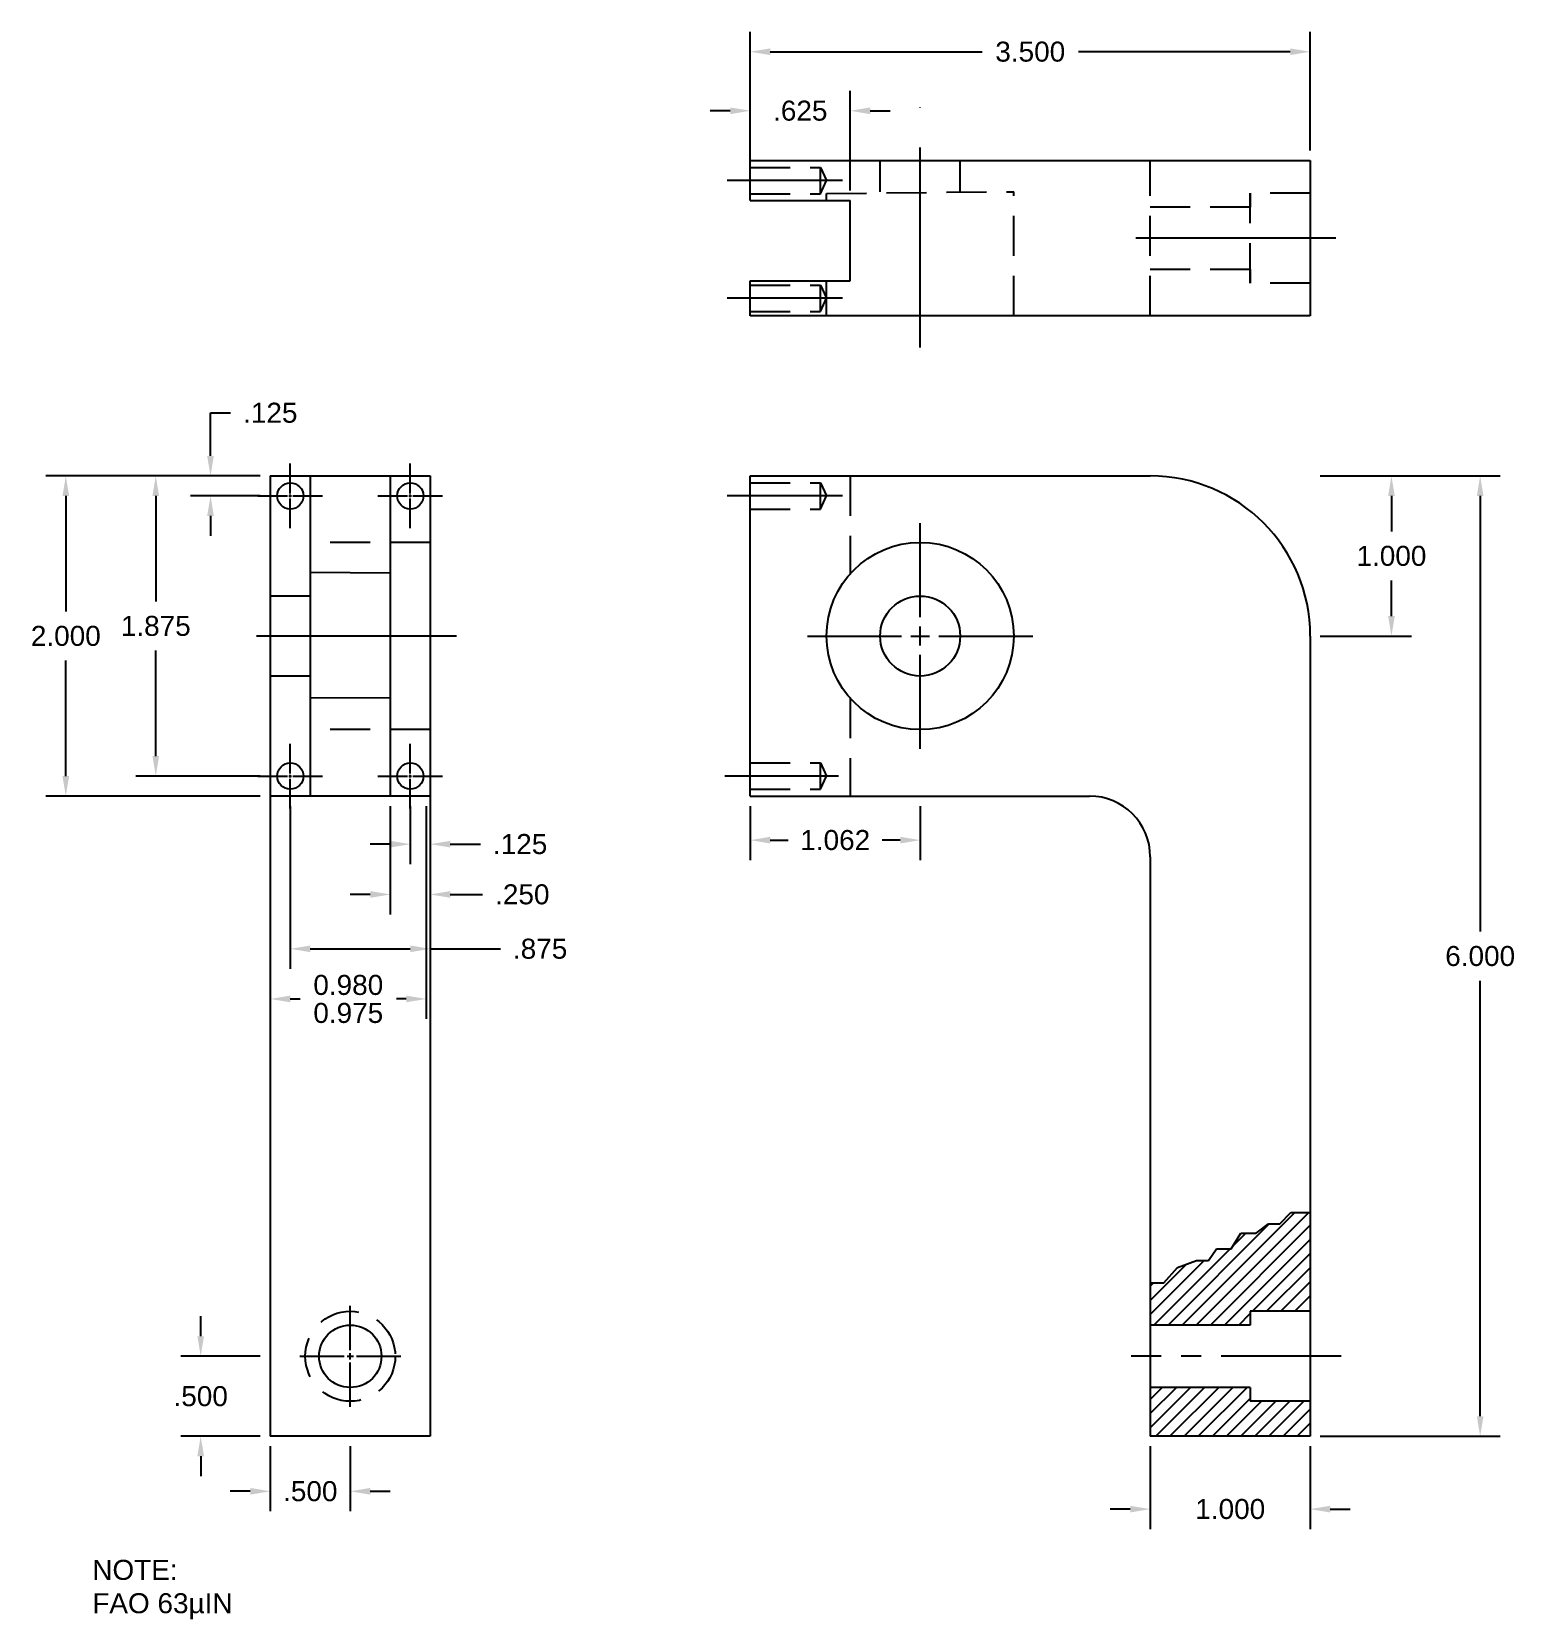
# Model space of a CAD drawing. Header units: inches. Extents: x 8.94 to 18.21, y 13.32 to 23.24.
import ezdxf

# ---------------------------------------------------------------- set-up
doc = ezdxf.new("R2010")
doc.units = ezdxf.units.IN
doc.header["$MEASUREMENT"] = 0
for name, pattern in [('CENTER', [2, 1.25, -0.25, 0.25, -0.25]), ('CENTER2', [1.125, 0.75, -0.125, 0.125, -0.125]), ('HIDDEN', [0.375, 0.25, -0.125])]:
    doc.linetypes.add(name, pattern=pattern)
for name, color, linetype in [('CENTER LINE', 1, 'CENTER'), ('DIMENSION', 5, 'Continuous'), ('HIDEEN', 4, 'HIDDEN'), ('OBJECT', 252, 'Continuous')]:
    doc.layers.add(name, color=color, linetype=linetype)
doc.styles.get("Standard").update_dxf_attribs({"font": 'arial.ttf'})
doc.dimstyles.new('3 PLACES', dxfattribs={"dimtxt": 0.125, "dimasz": 0.125, "dimexe": 0.125, "dimexo": 0.0625, "dimgap": 0.09, "dimtad": 0, "dimtih": 1, "dimtoh": 1, "dimdec": 3, "dimzin": 4, "dimdsep": 46, "dimtxsty": 'Standard', "dimcen": 0.125, "dimadec": 0, "dimazin": 0, "dimtfac": 1, "dimtdec": 3, "dimtofl": 0, "dimtmove": 0, "dimatfit": 3, "dimfxl": 1, "dimtolj": 1, "dimtzin": 0, "dimarcsym": 0})
doc.dimstyles.new('LIMITS 3 PLACES', dxfattribs={"dimtxt": 0.125, "dimasz": 0.125, "dimexe": 0.125, "dimexo": 0.0625, "dimgap": 0.09, "dimtad": 0, "dimtih": 1, "dimtoh": 1, "dimdec": 3, "dimzin": 4, "dimdsep": 46, "dimtxsty": 'Standard', "dimcen": 0.125, "dimadec": 0, "dimazin": 0, "dimlim": 1, "dimtp": 0.005, "dimtfac": 1, "dimtdec": 3, "dimtofl": 0, "dimtmove": 0, "dimatfit": 3, "dimfxl": 1, "dimtolj": 1, "dimtzin": 0, "dimarcsym": 0})

# ---------------------------------------------------------------- blocks, each defined once
blk = doc.blocks.new('*U1')
at = {"layer": 'CENTER LINE', "color": 0, "linetype": 'CENTER2', "transparency": 16777216}
for p, q in [((0, 0.117), (0, 0.705)), ((-0.705, 0), (-0.117, 0)), ((0.117, 0), (0.705, 0)), ((0, -0.705), (0, -0.117))]:
    blk.add_line(p, q, dxfattribs=at)
at = {"layer": 'CENTER LINE', "color": 0, "linetype": 'Continuous', "transparency": 16777216}
for p, q in [((-0.0585, 0), (0.0585, 0)), ((0, -0.0585), (0, 0.0585))]:
    blk.add_line(p, q, dxfattribs=at)
blk = doc.blocks.new('*U2')
at = {"layer": 'CENTER LINE', "color": 0, "linetype": 'CENTER2', "transparency": 16777216}
for p, q in [((0, 0.0164), (0, 0.202)), ((-0.202, 0), (-0.0164, 0)), ((0.0164, 0), (0.202, 0)), ((0, -0.202), (0, -0.0164))]:
    blk.add_line(p, q, dxfattribs=at)
at = {"layer": 'CENTER LINE', "color": 0, "linetype": 'Continuous', "transparency": 16777216}
for p, q in [((-0.0082, 0), (0.0082, 0)), ((0, -0.0082), (0, 0.0082))]:
    blk.add_line(p, q, dxfattribs=at)
blk = doc.blocks.new('*U3')
at = {"layer": 'CENTER LINE', "color": 0, "linetype": 'CENTER2', "transparency": 16777216}
for p, q in [((0, 0.0164), (0, 0.202)), ((-0.202, 0), (-0.0164, 0)), ((0.0164, 0), (0.202, 0)), ((0, -0.202), (0, -0.0164))]:
    blk.add_line(p, q, dxfattribs=at)
at = {"layer": 'CENTER LINE', "color": 0, "linetype": 'Continuous', "transparency": 16777216}
for p, q in [((-0.0082, 0), (0.0082, 0)), ((0, -0.0082), (0, 0.0082))]:
    blk.add_line(p, q, dxfattribs=at)
blk = doc.blocks.new('*U4')
at = {"layer": 'CENTER LINE', "color": 0, "linetype": 'CENTER2', "transparency": 16777216}
for p, q in [((0, 0.0164), (0, 0.202)), ((-0.202, 0), (-0.0164, 0)), ((0.0164, 0), (0.202, 0)), ((0, -0.202), (0, -0.0164))]:
    blk.add_line(p, q, dxfattribs=at)
at = {"layer": 'CENTER LINE', "color": 0, "linetype": 'Continuous', "transparency": 16777216}
for p, q in [((-0.0082, 0), (0.0082, 0)), ((0, -0.0082), (0, 0.0082))]:
    blk.add_line(p, q, dxfattribs=at)
blk = doc.blocks.new('*U5')
at = {"layer": 'CENTER LINE', "color": 0, "linetype": 'CENTER2', "transparency": 16777216}
for p, q in [((0, 0.0164), (0, 0.202)), ((-0.202, 0), (-0.0164, 0)), ((0.0164, 0), (0.202, 0)), ((0, -0.202), (0, -0.0164))]:
    blk.add_line(p, q, dxfattribs=at)
at = {"layer": 'CENTER LINE', "color": 0, "linetype": 'Continuous', "transparency": 16777216}
for p, q in [((-0.0082, 0), (0.0082, 0)), ((0, -0.0082), (0, 0.0082))]:
    blk.add_line(p, q, dxfattribs=at)
blk = doc.blocks.new('*U6')
at = {"layer": 'CENTER LINE', "color": 0, "linetype": 'CENTER2', "transparency": 16777216}
for p, q in [((0, 0.039), (0, 0.315)), ((-0.315, 0), (-0.039, 0)), ((0.039, 0), (0.315, 0)), ((0, -0.315), (0, -0.039))]:
    blk.add_line(p, q, dxfattribs=at)
at = {"layer": 'CENTER LINE', "color": 0, "linetype": 'Continuous', "transparency": 16777216}
for p, q in [((-0.0195, 0), (0.0195, 0)), ((0, -0.0195), (0, 0.0195))]:
    blk.add_line(p, q, dxfattribs=at)
blk = doc.blocks.new('*U7')
at = {"layer": 'CENTER LINE', "color": 0, "linetype": 'CENTER2', "transparency": 16777216}
blk.add_line((0.8803, 0), (-0.4325, 0), dxfattribs=at)
blk = doc.blocks.new('*D8')
at = {"layer": 'Defpoints', "color": 0, "transparency": 16777216}
for p in [(16.9351, 20.4673), (16.9351, 14.4673), (17.9972, 14.4673)]:
    blk.add_point(p, dxfattribs=at)
at = {"layer": 'DIMENSION', "color": 0, "lineweight": -2, "transparency": 16777216}
for p, q in [((16.9976, 20.4673), (18.1222, 20.4673)), ((17.9972, 20.3423), (17.9972, 17.6212)), ((17.9972, 14.5923), (17.9972, 17.3135)), ((16.9976, 14.4673), (18.1222, 14.4673))]:
    blk.add_line(p, q, dxfattribs=at)
at = {"layer": 'DIMENSION', "color": 0, "transparency": 16777216}
for points in [[(17.9764, 20.3423), (18.018, 20.3423), (17.9972, 20.4673)], [(17.9764, 14.5923), (18.018, 14.5923), (17.9972, 14.4673)]]:
    blk.add_solid(points, dxfattribs=at)
at = {"layer": 'DIMENSION', "color": 0, "transparency": 16777216, "insert": (17.9972, 17.4673), "char_height": 0.125, "attachment_point": 5}
blk.add_mtext('\\A1;6.000', dxfattribs=at)
blk = doc.blocks.new('*D9')
at = {"layer": 'Defpoints', "color": 0, "transparency": 16777216}
for p in [(16.9351, 20.4673), (16.9351, 19.4673), (17.4425, 19.4673)]:
    blk.add_point(p, dxfattribs=at)
at = {"layer": 'DIMENSION', "color": 0, "lineweight": -2, "transparency": 16777216}
for p, q in [((16.9976, 20.4673), (17.5675, 20.4673)), ((17.4425, 20.3423), (17.4425, 20.1212)), ((17.4425, 19.5923), (17.4425, 19.8135)), ((16.9976, 19.4673), (17.5675, 19.4673))]:
    blk.add_line(p, q, dxfattribs=at)
at = {"layer": 'DIMENSION', "color": 0, "transparency": 16777216}
for points in [[(17.4217, 20.3423), (17.4634, 20.3423), (17.4425, 20.4673)], [(17.4217, 19.5923), (17.4634, 19.5923), (17.4425, 19.4673)]]:
    blk.add_solid(points, dxfattribs=at)
at = {"layer": 'DIMENSION', "color": 0, "transparency": 16777216, "insert": (17.4425, 19.9673), "char_height": 0.125, "attachment_point": 5}
blk.add_mtext('\\A1;1.000', dxfattribs=at)
blk = doc.blocks.new('*D10')
at = {"layer": 'Defpoints', "color": 0, "transparency": 16777216}
for p in [(15.9351, 14.4673), (16.9351, 14.4673), (16.9351, 14.0123)]:
    blk.add_point(p, dxfattribs=at)
at = {"layer": 'DIMENSION', "color": 0, "lineweight": -2, "transparency": 16777216}
for p, q in [((15.9351, 14.4048), (15.9351, 13.8873)), ((16.9351, 14.4048), (16.9351, 13.8873)), ((15.8101, 14.0123), (15.6851, 14.0123)), ((17.0601, 14.0123), (17.1851, 14.0123))]:
    blk.add_line(p, q, dxfattribs=at)
at = {"layer": 'DIMENSION', "color": 0, "transparency": 16777216}
for points in [[(15.8101, 14.0331), (15.8101, 13.9915), (15.9351, 14.0123)], [(17.0601, 14.0331), (17.0601, 13.9915), (16.9351, 14.0123)]]:
    blk.add_solid(points, dxfattribs=at)
at = {"layer": 'DIMENSION', "color": 0, "transparency": 16777216, "insert": (16.4351, 14.0123), "char_height": 0.125, "attachment_point": 5}
blk.add_mtext('\\A1;1.000', dxfattribs=at)
blk = doc.blocks.new('*D11')
at = {"layer": 'Defpoints', "color": 0, "transparency": 16777216}
for p in [(13.4351, 18.4673), (14.4971, 18.4673), (14.4971, 18.1919)]:
    blk.add_point(p, dxfattribs=at)
at = {"layer": 'DIMENSION', "color": 0, "lineweight": -2, "transparency": 16777216}
for p, q in [((13.4351, 18.4048), (13.4351, 18.0669)), ((14.4971, 18.4048), (14.4971, 18.0669)), ((13.5601, 18.1919), (13.6717, 18.1919)), ((14.3721, 18.1919), (14.2605, 18.1919))]:
    blk.add_line(p, q, dxfattribs=at)
at = {"layer": 'DIMENSION', "color": 0, "transparency": 16777216}
for points in [[(13.5601, 18.2128), (13.5601, 18.1711), (13.4351, 18.1919)], [(14.3721, 18.2128), (14.3721, 18.1711), (14.4971, 18.1919)]]:
    blk.add_solid(points, dxfattribs=at)
at = {"layer": 'DIMENSION', "color": 0, "transparency": 16777216, "insert": (13.9661, 18.1919), "char_height": 0.125, "attachment_point": 5}
blk.add_mtext('\\A1;1.062', dxfattribs=at)
blk = doc.blocks.new('*D12')
at = {"layer": 'Defpoints', "color": 0, "transparency": 16777216}
for p in [(16.9351, 23.1176), (13.4351, 22.4373), (16.9351, 22.4373)]:
    blk.add_point(p, dxfattribs=at)
at = {"layer": 'DIMENSION', "color": 0, "lineweight": -2, "transparency": 16777216}
for p, q in [((13.4351, 22.4998), (13.4351, 23.2426)), ((16.9351, 22.4998), (16.9351, 23.2426)), ((13.5601, 23.1176), (14.8844, 23.1176)), ((16.8101, 23.1176), (15.4857, 23.1176))]:
    blk.add_line(p, q, dxfattribs=at)
at = {"layer": 'DIMENSION', "color": 0, "transparency": 16777216}
for points in [[(13.5601, 23.1385), (13.5601, 23.0968), (13.4351, 23.1176)], [(16.8101, 23.1385), (16.8101, 23.0968), (16.9351, 23.1176)]]:
    blk.add_solid(points, dxfattribs=at)
at = {"layer": 'DIMENSION', "color": 0, "transparency": 16777216, "insert": (15.1851, 23.1176), "char_height": 0.125, "attachment_point": 5}
blk.add_mtext('\\A1;3.500', dxfattribs=at)
blk = doc.blocks.new('*D13')
at = {"layer": 'Defpoints', "color": 0, "transparency": 16777216}
for p in [(14.0601, 22.7488), (13.4351, 22.1873), (14.0601, 22.1873)]:
    blk.add_point(p, dxfattribs=at)
at = {"layer": 'DIMENSION', "color": 0, "lineweight": -2, "transparency": 16777216}
for p, q in [((13.4351, 22.2498), (13.4351, 22.8738)), ((14.0601, 22.2498), (14.0601, 22.8738)), ((13.3101, 22.7488), (13.1851, 22.7488)), ((14.1851, 22.7488), (14.3101, 22.7488))]:
    blk.add_line(p, q, dxfattribs=at)
at = {"layer": 'DIMENSION', "color": 0, "transparency": 16777216}
for points in [[(13.3101, 22.7696), (13.3101, 22.7279), (13.4351, 22.7488)], [(14.1851, 22.7696), (14.1851, 22.7279), (14.0601, 22.7488)]]:
    blk.add_solid(points, dxfattribs=at)
at = {"layer": 'DIMENSION', "color": 0, "transparency": 16777216, "insert": (13.7476, 22.7488), "char_height": 0.125, "attachment_point": 5}
blk.add_mtext('\\A1;.625', dxfattribs=at)
blk = doc.blocks.new('*D14')
at = {"layer": 'Defpoints', "color": 0, "transparency": 16777216}
for p in [(10.4351, 20.4673), (9.1571, 18.4673), (10.4351, 18.4673)]:
    blk.add_point(p, dxfattribs=at)
at = {"layer": 'DIMENSION', "color": 0, "lineweight": -2, "transparency": 16777216}
for p, q in [((10.3726, 20.4673), (9.0321, 20.4673)), ((9.1571, 20.3423), (9.1571, 19.6212)), ((9.1571, 18.5923), (9.1571, 19.3135)), ((10.3726, 18.4673), (9.0321, 18.4673))]:
    blk.add_line(p, q, dxfattribs=at)
at = {"layer": 'DIMENSION', "color": 0, "transparency": 16777216}
for points in [[(9.1363, 20.3423), (9.178, 20.3423), (9.1571, 20.4673)], [(9.1363, 18.5923), (9.178, 18.5923), (9.1571, 18.4673)]]:
    blk.add_solid(points, dxfattribs=at)
at = {"layer": 'DIMENSION', "color": 0, "transparency": 16777216, "insert": (9.1571, 19.4673), "char_height": 0.125, "attachment_point": 5}
blk.add_mtext('\\A1;2.000', dxfattribs=at)
blk = doc.blocks.new('*D15')
at = {"layer": 'Defpoints', "color": 0, "transparency": 16777216}
for p in [(10.4351, 20.4673), (9.7194, 18.5923), (10.4351, 18.5923)]:
    blk.add_point(p, dxfattribs=at)
at = {"layer": 'DIMENSION', "color": 0, "lineweight": -2, "transparency": 16777216}
for p, q in [((10.3726, 20.4673), (9.5944, 20.4673)), ((9.7194, 20.3423), (9.7194, 19.6837)), ((9.7194, 18.7173), (9.7194, 19.376)), ((10.3726, 18.5923), (9.5944, 18.5923))]:
    blk.add_line(p, q, dxfattribs=at)
at = {"layer": 'DIMENSION', "color": 0, "transparency": 16777216}
for points in [[(9.6985, 20.3423), (9.7402, 20.3423), (9.7194, 20.4673)], [(9.6985, 18.7173), (9.7402, 18.7173), (9.7194, 18.5923)]]:
    blk.add_solid(points, dxfattribs=at)
at = {"layer": 'DIMENSION', "color": 0, "transparency": 16777216, "insert": (9.7194, 19.5298), "char_height": 0.125, "attachment_point": 5}
blk.add_mtext('\\A1;1.875', dxfattribs=at)
blk = doc.blocks.new('*D16')
at = {"layer": 'Defpoints', "color": 0, "transparency": 16777216}
for p in [(10.4351, 20.4673), (10.0616, 20.3423), (10.4351, 20.3423)]:
    blk.add_point(p, dxfattribs=at)
at = {"layer": 'DIMENSION', "color": 0, "lineweight": -2, "transparency": 16777216}
for p, q in [((10.0616, 20.5923), (10.0616, 20.8615)), ((10.0616, 20.8615), (10.1866, 20.8615)), ((10.3726, 20.4673), (9.9366, 20.4673)), ((10.3726, 20.3423), (9.9366, 20.3423)), ((10.0616, 20.2173), (10.0616, 20.0923))]:
    blk.add_line(p, q, dxfattribs=at)
at = {"layer": 'DIMENSION', "color": 0, "transparency": 16777216}
for points in [[(10.0407, 20.5923), (10.0824, 20.5923), (10.0616, 20.4673)], [(10.0407, 20.2173), (10.0824, 20.2173), (10.0616, 20.3423)]]:
    blk.add_solid(points, dxfattribs=at)
at = {"layer": 'DIMENSION', "color": 0, "transparency": 16777216, "insert": (10.4351, 20.8615), "char_height": 0.125, "attachment_point": 5}
blk.add_mtext('\\A1;.125', dxfattribs=at)
blk = doc.blocks.new('*D17')
at = {"layer": 'Defpoints', "color": 0, "transparency": 16777216}
for p in [(10.0001, 14.9673), (10.4351, 14.9673), (10.4351, 14.4673)]:
    blk.add_point(p, dxfattribs=at)
at = {"layer": 'DIMENSION', "color": 0, "lineweight": -2, "transparency": 16777216}
for p, q in [((10.0001, 15.0923), (10.0001, 15.2173)), ((10.3726, 14.9673), (9.8751, 14.9673)), ((10.3726, 14.4673), (9.8751, 14.4673)), ((10.0001, 14.3423), (10.0001, 14.2173))]:
    blk.add_line(p, q, dxfattribs=at)
at = {"layer": 'DIMENSION', "color": 0, "transparency": 16777216}
for points in [[(9.9793, 15.0923), (10.021, 15.0923), (10.0001, 14.9673)], [(9.9793, 14.3423), (10.021, 14.3423), (10.0001, 14.4673)]]:
    blk.add_solid(points, dxfattribs=at)
at = {"layer": 'DIMENSION', "color": 0, "transparency": 16777216, "insert": (10.0001, 14.7173), "char_height": 0.125, "attachment_point": 5}
blk.add_mtext('\\A1;.500', dxfattribs=at)
blk = doc.blocks.new('*D18')
at = {"layer": 'Defpoints', "color": 0, "transparency": 16777216}
for p in [(10.4351, 14.4673), (10.9351, 14.4673), (10.9351, 14.1237)]:
    blk.add_point(p, dxfattribs=at)
at = {"layer": 'DIMENSION', "color": 0, "lineweight": -2, "transparency": 16777216}
for p, q in [((10.4351, 14.4048), (10.4351, 13.9987)), ((10.9351, 14.4048), (10.9351, 13.9987)), ((10.3101, 14.1237), (10.1851, 14.1237)), ((11.0601, 14.1237), (11.1851, 14.1237))]:
    blk.add_line(p, q, dxfattribs=at)
at = {"layer": 'DIMENSION', "color": 0, "transparency": 16777216}
for points in [[(10.3101, 14.1446), (10.3101, 14.1029), (10.4351, 14.1237)], [(11.0601, 14.1446), (11.0601, 14.1029), (10.9351, 14.1237)]]:
    blk.add_solid(points, dxfattribs=at)
at = {"layer": 'DIMENSION', "color": 0, "transparency": 16777216, "insert": (10.6851, 14.1237), "char_height": 0.125, "attachment_point": 5}
blk.add_mtext('\\A1;.500', dxfattribs=at)
blk = doc.blocks.new('*D19')
at = {"layer": 'Defpoints', "color": 0, "transparency": 16777216}
for p in [(11.3101, 18.4673), (11.4351, 18.4673), (11.3101, 18.1669)]:
    blk.add_point(p, dxfattribs=at)
at = {"layer": 'DIMENSION', "color": 0, "lineweight": -2, "transparency": 16777216}
for p, q in [((11.3101, 18.4048), (11.3101, 18.0419)), ((11.4351, 18.4048), (11.4351, 18.0419)), ((11.1851, 18.1669), (11.0601, 18.1669)), ((11.5601, 18.1669), (11.7482, 18.1669))]:
    blk.add_line(p, q, dxfattribs=at)
at = {"layer": 'DIMENSION', "color": 0, "transparency": 16777216}
for points in [[(11.1851, 18.1877), (11.1851, 18.1461), (11.3101, 18.1669)], [(11.5601, 18.1877), (11.5601, 18.1461), (11.4351, 18.1669)]]:
    blk.add_solid(points, dxfattribs=at)
at = {"layer": 'DIMENSION', "color": 0, "transparency": 16777216, "insert": (11.9967, 18.1669), "char_height": 0.125, "attachment_point": 5}
blk.add_mtext('\\A1;.125', dxfattribs=at)
blk = doc.blocks.new('*D20')
at = {"layer": 'Defpoints', "color": 0, "transparency": 16777216}
for p in [(11.1851, 18.4673), (11.4351, 18.4673), (11.1851, 17.8526)]:
    blk.add_point(p, dxfattribs=at)
at = {"layer": 'DIMENSION', "color": 0, "lineweight": -2, "transparency": 16777216}
for p, q in [((11.1851, 18.4048), (11.1851, 17.7276)), ((11.4351, 18.4048), (11.4351, 17.7276)), ((11.0601, 17.8526), (10.9351, 17.8526)), ((11.5601, 17.8526), (11.7625, 17.8526))]:
    blk.add_line(p, q, dxfattribs=at)
at = {"layer": 'DIMENSION', "color": 0, "transparency": 16777216}
for points in [[(11.0601, 17.8735), (11.0601, 17.8318), (11.1851, 17.8526)], [(11.5601, 17.8735), (11.5601, 17.8318), (11.4351, 17.8526)]]:
    blk.add_solid(points, dxfattribs=at)
at = {"layer": 'DIMENSION', "color": 0, "transparency": 16777216, "insert": (12.0103, 17.8526), "char_height": 0.125, "attachment_point": 5}
blk.add_mtext('\\A1;.250', dxfattribs=at)
blk = doc.blocks.new('*D21')
at = {"layer": 'Defpoints', "color": 0, "transparency": 16777216}
for p in [(10.5601, 18.4673), (11.4351, 18.4673), (10.5601, 17.5128)]:
    blk.add_point(p, dxfattribs=at)
at = {"layer": 'DIMENSION', "color": 0, "lineweight": -2, "transparency": 16777216}
for p, q in [((10.5601, 18.4048), (10.5601, 17.3878)), ((11.4351, 18.4048), (11.4351, 17.3878)), ((10.6851, 17.5128), (11.3101, 17.5128)), ((11.4351, 17.5128), (11.8731, 17.5128))]:
    blk.add_line(p, q, dxfattribs=at)
at = {"layer": 'DIMENSION', "color": 0, "transparency": 16777216}
for points in [[(10.6851, 17.5337), (10.6851, 17.492), (10.5601, 17.5128)], [(11.3101, 17.5337), (11.3101, 17.492), (11.4351, 17.5128)]]:
    blk.add_solid(points, dxfattribs=at)
at = {"layer": 'DIMENSION', "color": 0, "transparency": 16777216, "insert": (12.1216, 17.5128), "char_height": 0.125, "attachment_point": 5}
blk.add_mtext('\\A1;.875', dxfattribs=at)
blk = doc.blocks.new('N')
at = {"layer": 'CENTER LINE', "insert": (-0.0367, 0.3426), "char_height": 0.2, "attachment_point": 1}
blk.add_mtext_dynamic_manual_height_columns('{\\H0.625x;NOTE:\\PFAO 63µIN\\fMS Shell Dlg 2|b0|i0|c0|p0; }', width=2.167231, gutter_width=1, heights=[0], dxfattribs=at)
blk = doc.blocks.new('*D28')
at = {"layer": 'Defpoints', "color": 0, "transparency": 16777216}
for p in [(10.4351, 18.4673), (11.4101, 18.4673), (11.4101, 17.1999)]:
    blk.add_point(p, dxfattribs=at)
at = {"layer": 'DIMENSION', "color": 0, "lineweight": -2, "transparency": 16777216}
for p, q in [((10.4351, 18.4048), (10.4351, 17.0749)), ((11.4101, 18.4048), (11.4101, 17.0749)), ((10.5601, 17.1999), (10.6212, 17.1999)), ((11.2851, 17.1999), (11.224, 17.1999))]:
    blk.add_line(p, q, dxfattribs=at)
at = {"layer": 'DIMENSION', "color": 0, "transparency": 16777216}
for points in [[(10.5601, 17.2207), (10.5601, 17.1791), (10.4351, 17.1999)], [(11.2851, 17.2207), (11.2851, 17.1791), (11.4101, 17.1999)]]:
    blk.add_solid(points, dxfattribs=at)
at = {"layer": 'DIMENSION', "color": 0, "transparency": 16777216, "insert": (10.9226, 17.1999), "char_height": 0.125, "attachment_point": 5}
blk.add_mtext('\\A1;\\S0.980^ 0.975;', dxfattribs=at)

msp = doc.modelspace()

# ---------------------------------------------------------------- hatches: boundary and pattern name
at = {"layer": 'OBJECT'}
h = msp.add_hatch(dxfattribs=at)
h.set_pattern_fill('ANSI31', color=256, scale=0.5)
h.paths.add_polyline_path([(16.9351, 15.8658), (16.8135, 15.8658), (16.7452, 15.7948), (16.6741, 15.7948), (16.5976, 15.7374), (16.5019, 15.7374), (16.4418, 15.6391), (16.3489, 15.6391), (16.2997, 15.5653), (16.2232, 15.5653), (16.1056, 15.5216), (16.0209, 15.426), (15.9351, 15.426), (15.9351, 15.1623), (16.5601, 15.1623), (16.5601, 15.2483), (16.9351, 15.2483)])
h.paths.add_polyline_path([(16.9351, 14.6863), (16.5601, 14.6863), (16.5601, 14.7723), (15.9351, 14.7723), (15.9351, 14.4673), (16.9351, 14.4673)])

# ---------------------------------------------------------------- linework, layer by layer
at = {"layer": 'CENTER LINE'}
for p, q in [((14.4971, 21.2695), (14.4971, 22.7722)), ((14.0122, 22.3123), (13.2899, 22.3123)), ((17.0957, 21.9523), (15.7959, 21.9523)), ((14.0122, 21.5773), (13.2899, 21.5773)), ((14.0122, 20.3423), (13.2899, 20.3423)), ((11.5995, 19.4673), (10.2426, 19.4673)), ((13.9867, 18.5923), (13.2754, 18.5923))]:
    msp.add_line(p, q, dxfattribs=at)
at = {"layer": 'HIDEEN'}
for p, q in [((14.2471, 22.2433), (14.2471, 22.4373)), ((14.7471, 22.2433), (14.7471, 22.4373)), ((15.9351, 21.4673), (15.9351, 22.4373)), ((13.4351, 22.3943), (13.8731, 22.3943)), ((13.8731, 22.2303), (13.8731, 22.3943)), ((13.8731, 22.3943), (13.9121, 22.3123)), ((13.4351, 22.2303), (13.8731, 22.2303)), ((13.8731, 22.2303), (13.9121, 22.3123)), ((13.9121, 22.2327), (15.0821, 22.2433)), ((13.9121, 22.1873), (13.9121, 22.2327)), ((15.0821, 21.4673), (15.0821, 22.2433)), ((16.5601, 21.6713), (16.5601, 22.2333)), ((16.9351, 22.2333), (16.5601, 22.2333)), ((16.5601, 22.1473), (15.9351, 22.1473)), ((16.5601, 21.7573), (15.9351, 21.7573)), ((13.4351, 21.6593), (13.8731, 21.6593)), ((13.8731, 21.4953), (13.8731, 21.6593)), ((13.8731, 21.6593), (13.9121, 21.5773)), ((13.9121, 21.4673), (13.9121, 21.6873)), ((16.9351, 21.6713), (16.5601, 21.6713)), ((13.8731, 21.4953), (13.9121, 21.5773)), ((13.4351, 21.4953), (13.8731, 21.4953)), ((14.0601, 20.4673), (14.0601, 19.8563)), ((13.4351, 20.4243), (13.8731, 20.4243)), ((13.8731, 20.2603), (13.8731, 20.4243)), ((13.8731, 20.4243), (13.9121, 20.3423)), ((13.8731, 20.2603), (13.9121, 20.3423)), ((13.4351, 20.2603), (13.8731, 20.2603)), ((11.4351, 20.0523), (10.6851, 20.0523)), ((10.6851, 20.0523), (10.6851, 18.8823)), ((10.6851, 19.7173), (10.4351, 19.7173)), ((10.6851, 19.2173), (10.4351, 19.2173)), ((14.0601, 19.0784), (14.0601, 18.4673)), ((11.4351, 18.8823), (10.6851, 18.8823)), ((13.4351, 18.6743), (13.8731, 18.6743)), ((13.8731, 18.5103), (13.8731, 18.6743)), ((13.8731, 18.6743), (13.9121, 18.5923)), ((13.8731, 18.5103), (13.9121, 18.5923)), ((13.4351, 18.5103), (13.8731, 18.5103))]:
    msp.add_line(p, q, dxfattribs=at)
msp.add_circle((10.9351, 14.9673), 0.281, dxfattribs=at)
at = {"layer": 'OBJECT'}
for p, q in [((13.4351, 22.4373), (16.9351, 22.4373)), ((13.4351, 22.1873), (13.4351, 22.4373)), ((16.9351, 22.4373), (16.9351, 21.4673)), ((16.5601, 22.2333), (16.5601, 22.1473)), ((13.4351, 22.1873), (14.0601, 22.1873)), ((14.0601, 21.6873), (14.0601, 22.1873)), ((16.5601, 21.7573), (16.5601, 21.6713)), ((13.4351, 21.4673), (13.4351, 21.6873)), ((13.4351, 21.6873), (14.0601, 21.6873)), ((16.9351, 21.4673), (13.4351, 21.4673)), ((10.4351, 20.4673), (11.4351, 20.4673)), ((10.4351, 20.4673), (10.4351, 14.4673)), ((10.6851, 20.4673), (10.6851, 18.4673)), ((11.1851, 20.4673), (11.1851, 18.4673)), ((11.4351, 20.4673), (11.4351, 14.4673)), ((13.4351, 20.4673), (15.9351, 20.4673)), ((13.4351, 18.4673), (13.4351, 20.4673)), ((11.1851, 19.859), (10.6851, 19.8644)), ((16.9351, 19.4673), (16.9351, 14.4673)), ((11.1851, 19.0794), (10.6851, 19.0814)), ((11.1851, 18.4673), (10.4351, 18.4673)), ((11.4351, 18.4673), (11.1851, 18.4673)), ((13.4351, 18.4673), (15.5551, 18.4673)), ((15.9351, 18.0873), (15.9351, 14.4673)), ((16.5976, 15.7374), (16.6741, 15.7948)), ((16.6741, 15.7948), (16.7452, 15.7948)), ((16.7452, 15.7948), (16.8135, 15.8658)), ((16.8135, 15.8658), (16.9351, 15.8658)), ((16.4418, 15.6391), (16.5019, 15.7374)), ((16.5019, 15.7374), (16.5976, 15.7374)), ((16.2997, 15.5653), (16.3489, 15.6391)), ((16.3489, 15.6391), (16.4418, 15.6391)), ((16.0209, 15.426), (16.1056, 15.5216)), ((16.1056, 15.5216), (16.2232, 15.5653)), ((16.2232, 15.5653), (16.2997, 15.5653)), ((15.9351, 15.426), (16.0209, 15.426)), ((16.9351, 15.2483), (16.5601, 15.2483)), ((16.5601, 15.2483), (16.5601, 15.1623)), ((16.5601, 15.1623), (15.9351, 15.1623)), ((16.5601, 14.7723), (15.9351, 14.7723)), ((16.5601, 14.7723), (16.5601, 14.6863)), ((16.9351, 14.6863), (16.5601, 14.6863)), ((11.4351, 14.4673), (10.4351, 14.4673)), ((16.9351, 14.4673), (15.9351, 14.4673))]:
    msp.add_line(p, q, dxfattribs=at)
for centre, radius in [((10.5601, 20.3423), 0.082), ((11.3101, 20.3423), 0.082), ((14.4971, 19.4673), 0.585), ((14.4971, 19.4673), 0.25), ((10.5601, 18.5923), 0.082), ((11.3101, 18.5923), 0.082), ((10.9351, 14.9673), 0.195)]:
    msp.add_circle(centre, radius, dxfattribs=at)
for centre, radius in [((15.9351, 19.4673), 1), ((15.5551, 18.0873), 0.38)]:
    msp.add_arc(centre, radius, 0, 90, dxfattribs=at)

# ---------------------------------------------------------------- block references
at = {"layer": 'CENTER LINE', "linetype": 'CENTER2'}
for name, p in [('*U2', (10.5601, 20.3423)), ('*U3', (11.3101, 20.3423)), ('*U1', (14.4971, 19.4673)), ('*U5', (10.5601, 18.5923)), ('*U4', (11.3101, 18.5923)), ('*U6', (10.9351, 14.9673)), ('*U7', (16.2476, 14.9673))]:
    msp.add_blockref(name, p, dxfattribs=at)
at = {"layer": 'HIDEEN'}
msp.add_blockref('N', (9.3592, 13.3528), dxfattribs=at)

# ---------------------------------------------------------------- dimensions: what is measured, and where the dimension line sits
at = {"layer": 'DIMENSION'}
for base, p1, p2, picture, middle in [((16.9351, 23.1176), (13.4351, 22.4373), (16.9351, 22.4373), '*D12', (15.1851, 23.1176)), ((14.0601, 22.7488), (13.4351, 22.1873), (14.0601, 22.1873), '*D13', (13.7476, 22.7488)), ((14.4971, 18.1919), (13.4351, 18.4673), (14.4971, 18.4673), '*D11', (13.9661, 18.1919)), ((10.9351, 14.1237), (10.4351, 14.4673), (10.9351, 14.4673), '*D18', (10.6851, 14.1237)), ((16.9351, 14.0123), (15.9351, 14.4673), (16.9351, 14.4673), '*D10', (16.4351, 14.0123))]:
    dim = msp.add_linear_dim(base=base, p1=p1, p2=p2, dimstyle='3 PLACES', dxfattribs=at)
    dim.commit()
    dim.dimension.update_dxf_attribs({"geometry": picture, "text_midpoint": middle})
for base, p1, p2, picture, middle in [((10.0616, 20.3423), (10.4351, 20.4673), (10.4351, 20.3423), '*D16', (10.4351, 20.8615)), ((9.1571, 18.4673), (10.4351, 20.4673), (10.4351, 18.4673), '*D14', (9.1571, 19.4673)), ((9.7194, 18.5923), (10.4351, 20.4673), (10.4351, 18.5923), '*D15', (9.7194, 19.5298)), ((10.0001, 14.9673), (10.4351, 14.4673), (10.4351, 14.9673), '*D17', (10.0001, 14.7173))]:
    dim = msp.add_linear_dim(base=base, p1=p1, p2=p2, angle=90, dimstyle='3 PLACES', dxfattribs=at)
    dim.commit()
    dim.dimension.update_dxf_attribs({"geometry": picture, "text_midpoint": middle, "dimtype": 160})
for base, p2, picture, middle in [((17.9972, 14.4673), (16.9351, 14.4673), '*D8', (17.9972, 17.4673)), ((17.4425, 19.4673), (16.9351, 19.4673), '*D9', (17.4425, 19.9673))]:
    dim = msp.add_linear_dim(base=base, p1=(16.9351, 20.4673), p2=p2, angle=90, dimstyle='3 PLACES', dxfattribs=at)
    dim.commit()
    dim.dimension.update_dxf_attribs({"geometry": picture, "text_midpoint": middle})
for base, p1, p2, dimstyle, picture, middle in [((11.4101, 17.1999), (10.4351, 18.4673), (11.4101, 18.4673), 'LIMITS 3 PLACES', '*D28', (10.9226, 17.1999)), ((10.5601, 17.5128), (11.4351, 18.4673), (10.5601, 18.4673), '3 PLACES', '*D21', (12.1216, 17.5128)), ((11.1851, 17.8526), (11.4351, 18.4673), (11.1851, 18.4673), '3 PLACES', '*D20', (12.0103, 17.8526)), ((11.3101, 18.1669), (11.4351, 18.4673), (11.3101, 18.4673), '3 PLACES', '*D19', (11.9967, 18.1669))]:
    dim = msp.add_linear_dim(base=base, p1=p1, p2=p2, dimstyle=dimstyle, dxfattribs=at)
    dim.commit()
    dim.dimension.update_dxf_attribs({"geometry": picture, "text_midpoint": middle, "dimtype": 160})

doc.saveas('drawing.dxf')
